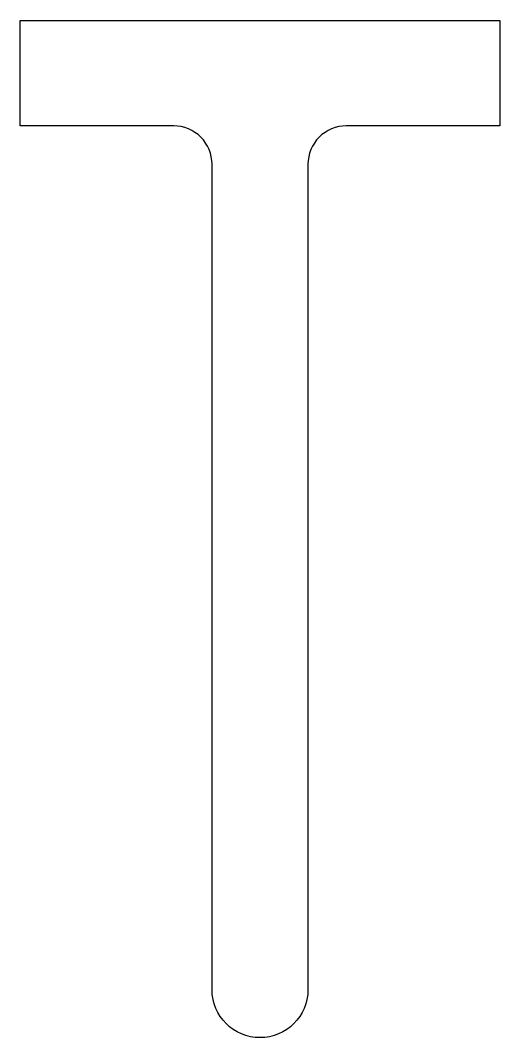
# Model space of a CAD drawing. Extents: x -12.5 to 12.5, y -47.5 to 5.5.
import ezdxf

# ---------------------------------------------------------------- set-up
doc = ezdxf.new("R2010")
doc.units = 0
doc.layers.get('0').update_dxf_attribs({"linetype": 'continuous'})

msp = doc.modelspace()

# ---------------------------------------------------------------- linework, layer by layer
at = {"color": 0}
msp.add_lwpolyline([(2.5, -2), (2.5, -45, -1), (-2.5, -45), (-2.5, -2, 0.414214), (-4.5, 0), (-12.5, 0), (-12.5, 5.5), (12.5, 5.5), (12.5, 0), (4.5, 0, 0.414214)], format="xyb", close=True, dxfattribs=at)

doc.saveas('drawing.dxf')
